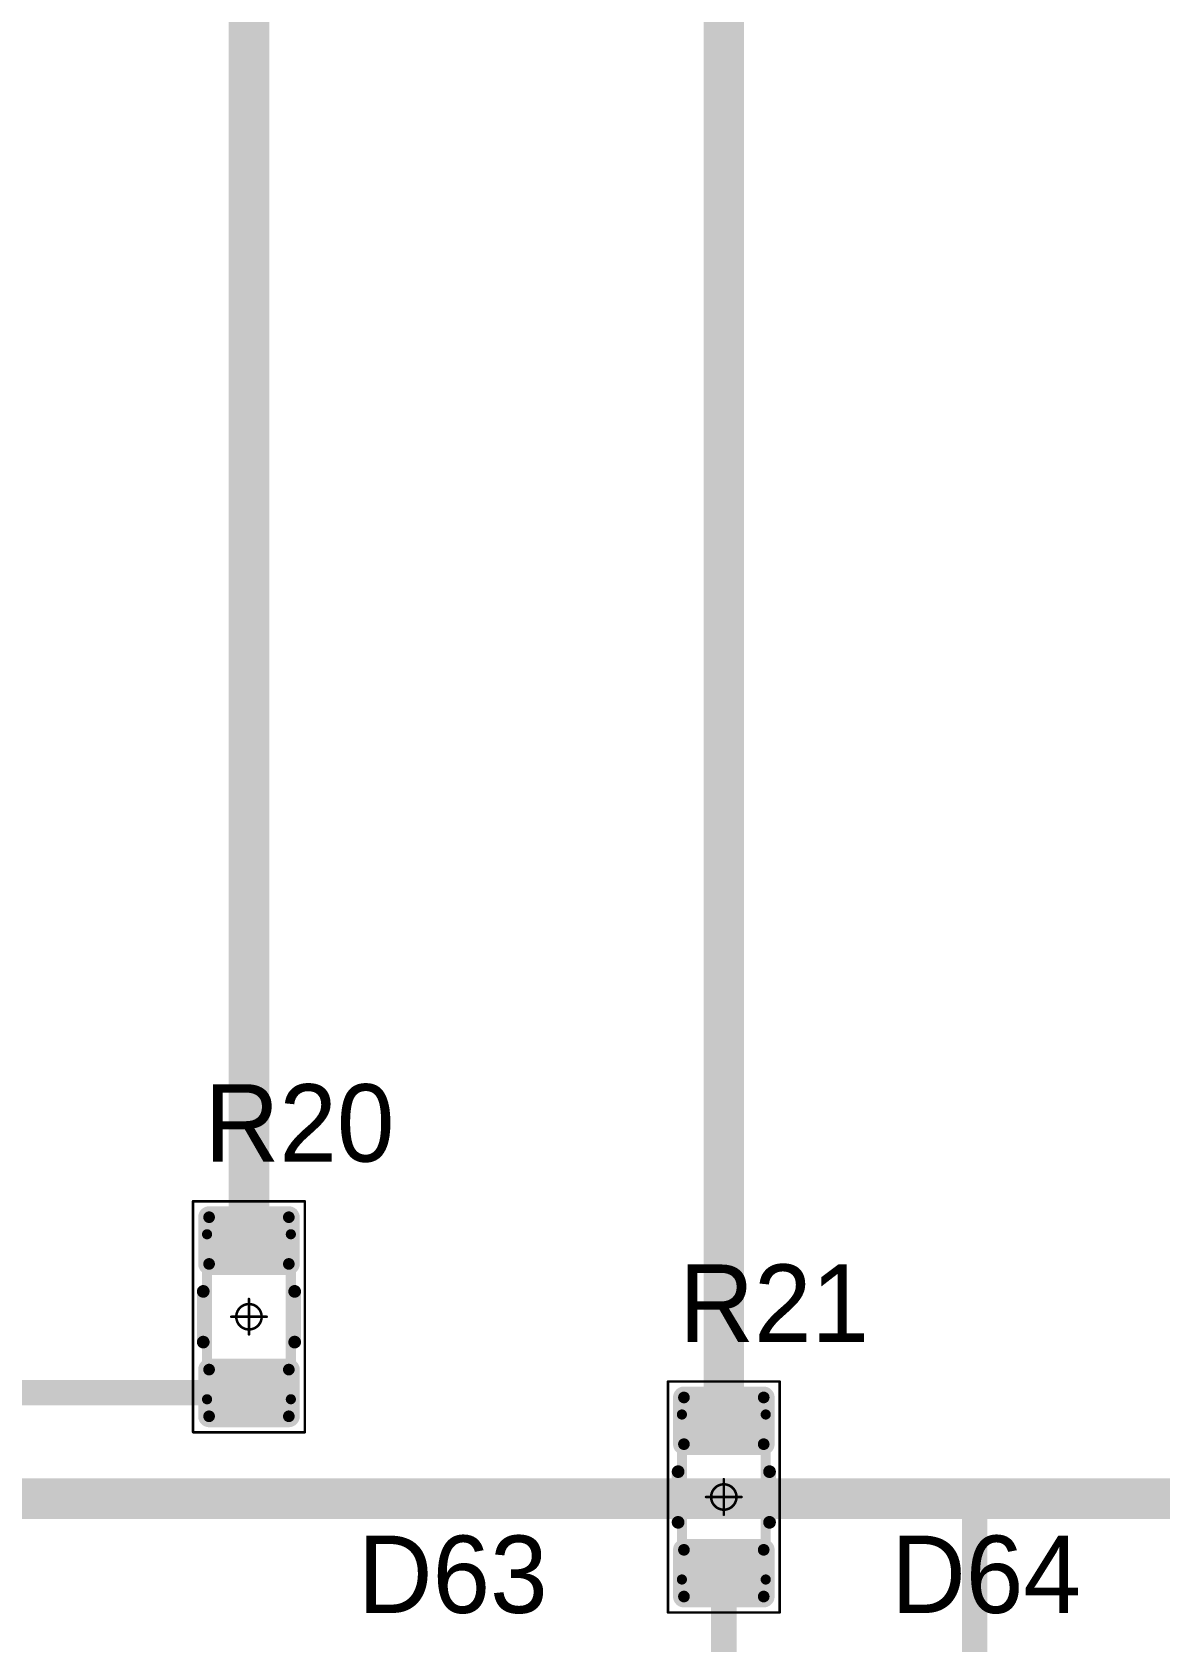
# Model space of a CAD drawing. Header units: millimetres. Extents: x 0 to 775, y 25 to 939.
# Drawn here: x 176.18 to 198.38, y 57.9 to 89.6 of the extents above; entities that cross this region are included whole.
import ezdxf

# ---------------------------------------------------------------- set-up
doc = ezdxf.new("R2010")
doc.units = ezdxf.units.MM
for name, color, linetype in [('Mechanical13', 56, 'Continuous'), ('Mechanical15', 56, 'Continuous'), ('TopLayer', 1, 'Continuous'), ('TopOverlay', 2, 'Continuous'), ('TopPaste', 8, 'Continuous'), ('TopSolder', 216, 'Continuous')]:
    doc.layers.add(name, color=color, linetype=linetype)

# ---------------------------------------------------------------- blocks, each defined once
blk = doc.blocks.new('RC1206S_73')
at = {"layer": 'Mechanical13', "const_width": 0.2}
for points in [[(-1.625, -0.825), (-1.625, 0.825)], [(1.625, 0.825), (-1.625, 0.825)], [(1.625, -0.825), (1.625, 0.825)], [(1.625, -0.825), (-1.625, -0.825)]]:
    blk.add_lwpolyline(points, dxfattribs=at)
at = {"layer": 'Mechanical13', "const_width": 0.1}
for points in [[(-1.675, 0.825, 1), (-1.575, 0.825, 1)], [(-1.675, 0.825, 1), (-1.575, 0.825, 1)], [(1.575, 0.825, 1), (1.675, 0.825, 1)], [(1.575, 0.825, 1), (1.675, 0.825, 1)], [(-1.675, -0.825, 1), (-1.575, -0.825, 1)], [(-1.675, -0.825, 1), (-1.575, -0.825, 1)], [(1.575, -0.825, 1), (1.675, -0.825, 1)], [(1.575, -0.825, 1), (1.675, -0.825, 1)]]:
    blk.add_lwpolyline(points, format="xyb", close=True, dxfattribs=at)
at = {"layer": 'Mechanical15', "const_width": 0.05}
for points in [[(-2.275, -1.1), (-2.275, 1.1)], [(2.275, 1.1), (-2.275, 1.1)], [(2.275, -1.1), (2.275, 1.1)], [(0, -0.35), (0, 0.35)], [(0.35, 0), (-0.35, 0)], [(2.275, -1.1), (-2.275, -1.1)]]:
    blk.add_lwpolyline(points, dxfattribs=at)
at = {"layer": 'Mechanical15'}
for points, const_width in [([(-2.287, 1.1, 1), (-2.262, 1.1, 1)], 0.025), ([(-2.287, 1.1, 1), (-2.262, 1.1, 1)], 0.025), ([(2.262, 1.1, 1), (2.287, 1.1, 1)], 0.025), ([(2.262, 1.1, 1), (2.287, 1.1, 1)], 0.025), ([(-0.012, 0.35, 1), (0.012, 0.35, 1)], 0.025), ([(-0.362, 0, 1), (-0.337, 0, 1)], 0.025), ([(0.25, 0, 1), (-0.25, 0, 1)], 0.05), ([(-0.262, 0, 1), (-0.238, 0, 1)], 0.025), ([(0.238, 0, 1), (0.262, 0, 1)], 0.025), ([(0.337, 0, 1), (0.362, 0, 1)], 0.025), ([(-0.012, -0.35, 1), (0.012, -0.35, 1)], 0.025), ([(-2.287, -1.1, 1), (-2.262, -1.1, 1)], 0.025), ([(-2.287, -1.1, 1), (-2.262, -1.1, 1)], 0.025), ([(2.262, -1.1, 1), (2.287, -1.1, 1)], 0.025), ([(2.262, -1.1, 1), (2.287, -1.1, 1)], 0.025)]:
    blk.add_lwpolyline(points, format="xyb", close=True, dxfattribs=dict(at, const_width=const_width))
at = {"layer": 'TopLayer', "const_width": 0.115}
for points in [[(-2.018, 0.785, 1), (-1.903, 0.785, 1)], [(-1.098, 0.785, 1), (-0.983, 0.785, 1)], [(0.983, 0.785, 1), (1.098, 0.785, 1)], [(1.903, 0.785, 1), (2.018, 0.785, 1)], [(-2.018, -0.785, 1), (-1.903, -0.785, 1)], [(-1.098, -0.785, 1), (-0.983, -0.785, 1)], [(0.983, -0.785, 1), (1.098, -0.785, 1)], [(1.903, -0.785, 1), (2.018, -0.785, 1)]]:
    blk.add_lwpolyline(points, format="xyb", close=True, dxfattribs=at)
at = {"layer": 'TopLayer'}
for points in [[(-2.075, -0.785), (-0.925, -0.785), (-2.075, 0.785), (-0.925, 0.785)], [(-1.96, -0.9), (-1.04, -0.9), (-1.96, 0.9), (-1.04, 0.9)], [(0.925, -0.785), (2.075, -0.785), (0.925, 0.785), (2.075, 0.785)], [(1.04, -0.9), (1.96, -0.9), (1.04, 0.9), (1.96, 0.9)]]:
    blk.add_solid(points, dxfattribs=at)
at = {"layer": 'TopOverlay', "const_width": 0.25}
for points in [[(0.5, 0.9), (-0.5, 0.9)], [(0.5, -0.9), (-0.5, -0.9)]]:
    blk.add_lwpolyline(points, dxfattribs=at)
at = {"layer": 'TopOverlay', "const_width": 0.125}
for points in [[(-0.562, 0.9, 1), (-0.437, 0.9, 1)], [(0.437, 0.9, 1), (0.562, 0.9, 1)], [(-0.562, -0.9, 1), (-0.437, -0.9, 1)], [(0.437, -0.9, 1), (0.562, -0.9, 1)]]:
    blk.add_lwpolyline(points, format="xyb", close=True, dxfattribs=at)
at = {"layer": 'TopPaste', "const_width": 0.09}
for points in [[(-2.005, 0.785, 1), (-1.915, 0.785, 1)], [(-1.085, 0.785, 1), (-0.995, 0.785, 1)], [(0.995, 0.785, 1), (1.085, 0.785, 1)], [(1.915, 0.785, 1), (2.005, 0.785, 1)], [(-2.005, -0.785, 1), (-1.915, -0.785, 1)], [(-1.085, -0.785, 1), (-0.995, -0.785, 1)], [(0.995, -0.785, 1), (1.085, -0.785, 1)], [(1.915, -0.785, 1), (2.005, -0.785, 1)]]:
    blk.add_lwpolyline(points, format="xyb", close=True, dxfattribs=at)
at = {"layer": 'TopPaste'}
for points in [[(-2.05, -0.785), (-0.95, -0.785), (-2.05, 0.785), (-0.95, 0.785)], [(-1.96, -0.875), (-1.04, -0.875), (-1.96, 0.875), (-1.04, 0.875)], [(0.95, -0.785), (2.05, -0.785), (0.95, 0.785), (2.05, 0.785)], [(1.04, -0.875), (1.96, -0.875), (1.04, 0.875), (1.96, 0.875)]]:
    blk.add_solid(points, dxfattribs=at)
at = {"layer": 'TopSolder', "const_width": 0.215}
for points in [[(-2.068, 0.785, 1), (-1.853, 0.785, 1)], [(-1.148, 0.785, 1), (-0.933, 0.785, 1)], [(0.933, 0.785, 1), (1.148, 0.785, 1)], [(1.853, 0.785, 1), (2.068, 0.785, 1)], [(-2.068, -0.785, 1), (-1.853, -0.785, 1)], [(-1.148, -0.785, 1), (-0.933, -0.785, 1)], [(0.933, -0.785, 1), (1.148, -0.785, 1)], [(1.853, -0.785, 1), (2.068, -0.785, 1)]]:
    blk.add_lwpolyline(points, format="xyb", close=True, dxfattribs=at)
at = {"layer": 'TopSolder'}
for points in [[(-1.96, -1), (-1.04, -1), (-1.96, 1), (-1.04, 1)], [(1.04, -1), (1.96, -1), (1.04, 1), (1.96, 1)], [(-2.175, -0.785), (-0.825, -0.785), (-2.175, 0.785), (-0.825, 0.785)], [(0.825, -0.785), (2.175, -0.785), (0.825, 0.785), (2.175, 0.785)]]:
    blk.add_solid(points, dxfattribs=at)
blk = doc.blocks.new('RC1206S_74')
at = {"layer": 'Mechanical13', "const_width": 0.2}
for points in [[(-1.625, -0.825), (-1.625, 0.825)], [(1.625, 0.825), (-1.625, 0.825)], [(1.625, -0.825), (1.625, 0.825)], [(1.625, -0.825), (-1.625, -0.825)]]:
    blk.add_lwpolyline(points, dxfattribs=at)
at = {"layer": 'Mechanical13', "const_width": 0.1}
for points in [[(-1.675, 0.825, 1), (-1.575, 0.825, 1)], [(-1.675, 0.825, 1), (-1.575, 0.825, 1)], [(1.575, 0.825, 1), (1.675, 0.825, 1)], [(1.575, 0.825, 1), (1.675, 0.825, 1)], [(-1.675, -0.825, 1), (-1.575, -0.825, 1)], [(-1.675, -0.825, 1), (-1.575, -0.825, 1)], [(1.575, -0.825, 1), (1.675, -0.825, 1)], [(1.575, -0.825, 1), (1.675, -0.825, 1)]]:
    blk.add_lwpolyline(points, format="xyb", close=True, dxfattribs=at)
at = {"layer": 'Mechanical15', "const_width": 0.05}
for points in [[(-2.275, -1.1), (-2.275, 1.1)], [(2.275, 1.1), (-2.275, 1.1)], [(2.275, -1.1), (2.275, 1.1)], [(0, -0.35), (0, 0.35)], [(0.35, 0), (-0.35, 0)], [(2.275, -1.1), (-2.275, -1.1)]]:
    blk.add_lwpolyline(points, dxfattribs=at)
at = {"layer": 'Mechanical15'}
for points, const_width in [([(-2.287, 1.1, 1), (-2.262, 1.1, 1)], 0.025), ([(-2.287, 1.1, 1), (-2.262, 1.1, 1)], 0.025), ([(2.262, 1.1, 1), (2.287, 1.1, 1)], 0.025), ([(2.262, 1.1, 1), (2.287, 1.1, 1)], 0.025), ([(-0.012, 0.35, 1), (0.012, 0.35, 1)], 0.025), ([(-0.362, 0, 1), (-0.337, 0, 1)], 0.025), ([(0.25, 0, 1), (-0.25, 0, 1)], 0.05), ([(-0.262, 0, 1), (-0.238, 0, 1)], 0.025), ([(0.238, 0, 1), (0.262, 0, 1)], 0.025), ([(0.337, 0, 1), (0.362, 0, 1)], 0.025), ([(-0.012, -0.35, 1), (0.012, -0.35, 1)], 0.025), ([(-2.287, -1.1, 1), (-2.262, -1.1, 1)], 0.025), ([(-2.287, -1.1, 1), (-2.262, -1.1, 1)], 0.025), ([(2.262, -1.1, 1), (2.287, -1.1, 1)], 0.025), ([(2.262, -1.1, 1), (2.287, -1.1, 1)], 0.025)]:
    blk.add_lwpolyline(points, format="xyb", close=True, dxfattribs=dict(at, const_width=const_width))
at = {"layer": 'TopLayer', "const_width": 0.115}
for points in [[(-2.018, 0.785, 1), (-1.903, 0.785, 1)], [(-1.098, 0.785, 1), (-0.983, 0.785, 1)], [(0.983, 0.785, 1), (1.098, 0.785, 1)], [(1.903, 0.785, 1), (2.018, 0.785, 1)], [(-2.018, -0.785, 1), (-1.903, -0.785, 1)], [(-1.098, -0.785, 1), (-0.983, -0.785, 1)], [(0.983, -0.785, 1), (1.098, -0.785, 1)], [(1.903, -0.785, 1), (2.018, -0.785, 1)]]:
    blk.add_lwpolyline(points, format="xyb", close=True, dxfattribs=at)
at = {"layer": 'TopLayer'}
for points in [[(-2.075, -0.785), (-0.925, -0.785), (-2.075, 0.785), (-0.925, 0.785)], [(-1.96, -0.9), (-1.04, -0.9), (-1.96, 0.9), (-1.04, 0.9)], [(0.925, -0.785), (2.075, -0.785), (0.925, 0.785), (2.075, 0.785)], [(1.04, -0.9), (1.96, -0.9), (1.04, 0.9), (1.96, 0.9)]]:
    blk.add_solid(points, dxfattribs=at)
at = {"layer": 'TopOverlay', "const_width": 0.25}
for points in [[(0.5, 0.9), (-0.5, 0.9)], [(0.5, -0.9), (-0.5, -0.9)]]:
    blk.add_lwpolyline(points, dxfattribs=at)
at = {"layer": 'TopOverlay', "const_width": 0.125}
for points in [[(-0.562, 0.9, 1), (-0.437, 0.9, 1)], [(0.437, 0.9, 1), (0.562, 0.9, 1)], [(-0.562, -0.9, 1), (-0.437, -0.9, 1)], [(0.437, -0.9, 1), (0.562, -0.9, 1)]]:
    blk.add_lwpolyline(points, format="xyb", close=True, dxfattribs=at)
at = {"layer": 'TopPaste', "const_width": 0.09}
for points in [[(-2.005, 0.785, 1), (-1.915, 0.785, 1)], [(-1.085, 0.785, 1), (-0.995, 0.785, 1)], [(0.995, 0.785, 1), (1.085, 0.785, 1)], [(1.915, 0.785, 1), (2.005, 0.785, 1)], [(-2.005, -0.785, 1), (-1.915, -0.785, 1)], [(-1.085, -0.785, 1), (-0.995, -0.785, 1)], [(0.995, -0.785, 1), (1.085, -0.785, 1)], [(1.915, -0.785, 1), (2.005, -0.785, 1)]]:
    blk.add_lwpolyline(points, format="xyb", close=True, dxfattribs=at)
at = {"layer": 'TopPaste'}
for points in [[(-2.05, -0.785), (-0.95, -0.785), (-2.05, 0.785), (-0.95, 0.785)], [(-1.96, -0.875), (-1.04, -0.875), (-1.96, 0.875), (-1.04, 0.875)], [(0.95, -0.785), (2.05, -0.785), (0.95, 0.785), (2.05, 0.785)], [(1.04, -0.875), (1.96, -0.875), (1.04, 0.875), (1.96, 0.875)]]:
    blk.add_solid(points, dxfattribs=at)
at = {"layer": 'TopSolder', "const_width": 0.215}
for points in [[(-2.068, 0.785, 1), (-1.853, 0.785, 1)], [(-1.148, 0.785, 1), (-0.933, 0.785, 1)], [(0.933, 0.785, 1), (1.148, 0.785, 1)], [(1.853, 0.785, 1), (2.068, 0.785, 1)], [(-2.068, -0.785, 1), (-1.853, -0.785, 1)], [(-1.148, -0.785, 1), (-0.933, -0.785, 1)], [(0.933, -0.785, 1), (1.148, -0.785, 1)], [(1.853, -0.785, 1), (2.068, -0.785, 1)]]:
    blk.add_lwpolyline(points, format="xyb", close=True, dxfattribs=at)
at = {"layer": 'TopSolder'}
for points in [[(-1.96, -1), (-1.04, -1), (-1.96, 1), (-1.04, 1)], [(1.04, -1), (1.96, -1), (1.04, 1), (1.96, 1)], [(-2.175, -0.785), (-0.825, -0.785), (-2.175, 0.785), (-0.825, 0.785)], [(0.825, -0.785), (2.175, -0.785), (0.825, 0.785), (2.175, 0.785)]]:
    blk.add_solid(points, dxfattribs=at)

msp = doc.modelspace()

# ---------------------------------------------------------------- linework, layer by layer
at = {"layer": 'TopLayer'}
for points, const_width in [([(180.45, 65.8), (180.45, 93.873)], 0.8), ([(189.8, 62.25), (189.8, 93.811)], 0.8), ([(166.859, 62.807), (180.45, 62.807)], 0.5), ([(171.714, 60.716), (194.79, 60.716)], 0.8), ([(194.79, 60.716), (224.39, 60.716)], 0.8), ([(194.737, 60.663), (194.79, 60.716)], 0.5), ([(194.737, 56.69), (194.737, 60.663)], 0.5), ([(189.8, 47.08), (189.8, 59.25)], 0.5)]:
    msp.add_lwpolyline(points, dxfattribs=dict(at, const_width=const_width))
for points, const_width in [([(180.25, 65.8, 1), (180.65, 65.8, 1)], 0.4), ([(180.325, 62.807, 1), (180.575, 62.807, 1)], 0.25), ([(189.6, 62.25, 1), (190, 62.25, 1)], 0.4), ([(194.59, 60.716, 1), (194.99, 60.716, 1)], 0.4), ([(194.59, 60.716, 1), (194.99, 60.716, 1)], 0.4), ([(194.612, 60.663, 1), (194.862, 60.663, 1)], 0.25), ([(194.612, 60.663, 1), (194.862, 60.663, 1)], 0.25), ([(194.665, 60.716, 1), (194.915, 60.716, 1)], 0.25), ([(189.675, 59.25, 1), (189.925, 59.25, 1)], 0.25)]:
    msp.add_lwpolyline(points, format="xyb", close=True, dxfattribs=dict(at, const_width=const_width))

# ---------------------------------------------------------------- block references
at = {"rotation": 270}
for name, p in [('RC1206S_74', (180.45, 64.3)), ('RC1206S_73', (189.8, 60.75))]:
    msp.add_blockref(name, p, dxfattribs=at)

# ---------------------------------------------------------------- texts
at = {"layer": 'TopOverlay'}
for s, p in [('R20', (179.576, 67.356)), ('R21', (188.922, 63.806)), ('D63', (182.593, 58.466)), ('D64', (193.093, 58.466))]:
    msp.add_text(s, height=1.524, dxfattribs=at).set_placement(p)

doc.saveas('drawing.dxf')
